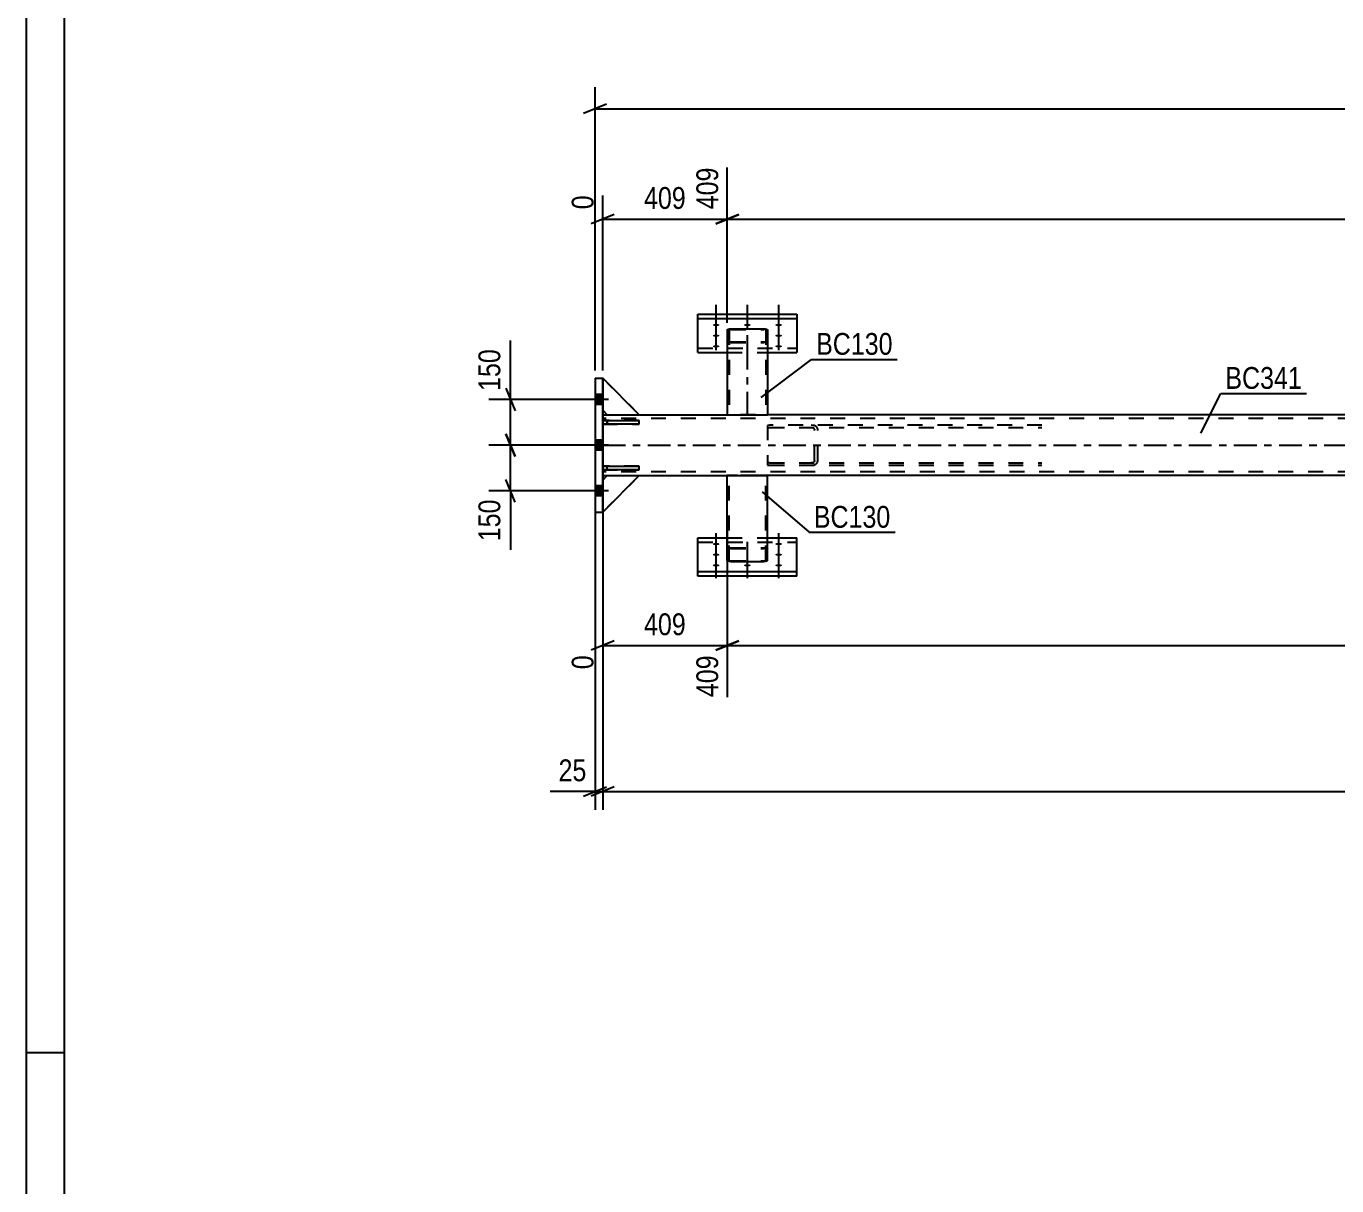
# Model space of a CAD drawing. Header units: millimetres. Extents: x 0 to 1189, y 0 to 841.
# Drawn here: x 0 to 172, y 280.5 to 432.7 of the extents above; entities that cross this region are included whole.
import ezdxf

# ---------------------------------------------------------------- set-up
doc = ezdxf.new("R2010")
doc.units = ezdxf.units.MM
doc.linetypes.add('DXK_LINE_DOT2', pattern=[3.9198, 1.9599, -1.9599])
doc.linetypes.add('DXK_LINE_DOT3', pattern=[5.9187, 2.979, -0.9799, 0.9799, -0.9799])
doc.styles.add('Arial Narrow', font='ARIALN.TTF', dxfattribs={"height": 0.2})

# ---------------------------------------------------------------- blocks, each defined once
blk = doc.blocks.new('Unknown-717048542-1133')
at = {"color": 5, "linetype": 'Continuous'}
for p, q in [((0, 841), (0, 0)), ((5, 836), (5, 5)), ((5, 298), (0, 298))]:
    blk.add_line(p, q, dxfattribs=at)
blk = doc.blocks.new('Part-717048542-5594 - 5580')
at = {"color": 2, "linetype": 'Continuous'}
for p, q in [((92.02, 392.86), (92.05, 392.92)), ((92.02, 392.86), (92.02, 381.75)), ((92.05, 392.92), (92.16, 392.98)), ((92.16, 392.98), (92.31, 393.01)), ((92.31, 393.01), (92.5, 393.02)), ((92.5, 393.02), (96.82, 393.02)), ((96.82, 393.02), (97, 393.01)), ((97, 393.01), (97.15, 392.98)), ((97.15, 392.98), (97.26, 392.92)), ((97.26, 392.92), (97.3, 392.86)), ((97.3, 392.86), (97.3, 381.75)), ((92.05, 381.75), (97.26, 381.75)), ((97.26, 381.75), (97.26, 381.75))]:
    blk.add_line(p, q, dxfattribs=at)
at = {"color": 7, "linetype": 'DXK_LINE_DOT2'}
for p, q in [((92.27, 392.89), (92.26, 392.86)), ((92.26, 392.86), (92.26, 381.75)), ((92.33, 392.92), (92.27, 392.89)), ((92.4, 392.93), (92.33, 392.92)), ((92.5, 392.94), (92.4, 392.93)), ((92.5, 392.94), (96.82, 392.94)), ((96.91, 392.93), (96.82, 392.94)), ((96.98, 392.92), (96.91, 392.93)), ((97.04, 392.89), (96.98, 392.92)), ((97.06, 392.86), (97.04, 392.89)), ((97.06, 392.86), (97.06, 381.75)), ((92.05, 391.32), (92.02, 391.38)), ((92.16, 391.27), (92.05, 391.32)), ((92.31, 391.23), (92.16, 391.27)), ((92.26, 391.38), (92.27, 391.35)), ((92.27, 391.35), (92.33, 391.32)), ((92.5, 391.22), (92.31, 391.23)), ((92.33, 391.32), (92.4, 391.31)), ((92.4, 391.31), (92.5, 391.3)), ((92.5, 391.3), (96.82, 391.3)), ((92.5, 391.22), (96.82, 391.22)), ((96.82, 391.3), (96.91, 391.31)), ((97, 391.23), (96.82, 391.22)), ((96.91, 391.31), (96.98, 391.32)), ((96.98, 391.32), (97, 391.33)), ((97, 391.33), (97.04, 391.35)), ((97.15, 391.27), (97, 391.23)), ((97.04, 391.35), (97.06, 391.38)), ((97.26, 391.32), (97.15, 391.27)), ((97.3, 391.38), (97.26, 391.32)), ((92.02, 381.75), (92.05, 381.75)), ((92.02, 381.75), (92.05, 381.75)), ((97.04, 381.75), (97.06, 381.75)), ((97.3, 381.75), (97.26, 381.75)), ((97.26, 381.75), (97.3, 381.75))]:
    blk.add_line(p, q, dxfattribs=at)
at = {"color": 7, "linetype": 'DXK_LINE_DOT3'}
blk.add_line((94.66, 381.75), (94.66, 392.12), dxfattribs=at)
blk = doc.blocks.new('Part-717048542-5699 - 5580')
at = {"color": 7, "linetype": 'DXK_LINE_DOT2'}
for p, q in [((75.66, 373.15), (76.26, 373.75)), ((80.46, 373.75), (75.66, 368.95)), ((76.26, 373.75), (80.46, 373.75)), ((75.66, 368.95), (75.66, 373.15))]:
    blk.add_line(p, q, dxfattribs=at)
blk = doc.blocks.new('Part-717048542-5723 - 5580')
at = {"color": 2, "linetype": 'Continuous'}
for p, q in [((74.66, 386.55), (75.66, 386.55)), ((74.66, 386.55), (74.66, 368.95)), ((75.66, 368.95), (75.66, 386.55)), ((74.66, 368.95), (75.66, 368.95))]:
    blk.add_line(p, q, dxfattribs=at)
blk = doc.blocks.new('Bolt-717048542-5659 - 5580')
at = {"linetype": 'Continuous'}
for points in [[(90.56, 364.63), (90.46, 364.63), (90.38, 364.64), (90.3, 364.65), (90.23, 364.67), (90.17, 364.7), (90.14, 364.73), (90.12, 364.76), (90.12, 364.79), (90.14, 364.82), (90.17, 364.85), (90.23, 364.88), (90.3, 364.9), (90.38, 364.91), (90.46, 364.92), (90.56, 364.93), (90.65, 364.92), (90.73, 364.91), (90.81, 364.9), (90.88, 364.88), (90.94, 364.85), (90.97, 364.82), (90.99, 364.79), (90.99, 364.76), (90.97, 364.73), (90.94, 364.7), (90.88, 364.67), (90.81, 364.65), (90.73, 364.64), (90.65, 364.63)], [(98.76, 364.63), (98.66, 364.63), (98.58, 364.64), (98.5, 364.65), (98.43, 364.67), (98.37, 364.7), (98.34, 364.73), (98.32, 364.76), (98.32, 364.79), (98.34, 364.82), (98.37, 364.85), (98.43, 364.88), (98.5, 364.9), (98.58, 364.91), (98.66, 364.92), (98.76, 364.93), (98.85, 364.92), (98.93, 364.91), (99.01, 364.9), (99.08, 364.88), (99.14, 364.85), (99.17, 364.82), (99.19, 364.79), (99.19, 364.76), (99.17, 364.73), (99.14, 364.7), (99.08, 364.67), (99.01, 364.65), (98.93, 364.64), (98.85, 364.63)], [(90.56, 363.22), (90.46, 363.23), (90.38, 363.24), (90.3, 363.25), (90.23, 363.27), (90.17, 363.3), (90.14, 363.33), (90.12, 363.36), (90.12, 363.39), (90.14, 363.42), (90.17, 363.45), (90.23, 363.47), (90.3, 363.5), (90.38, 363.51), (90.46, 363.52), (90.56, 363.52), (90.65, 363.52), (90.73, 363.51), (90.81, 363.5), (90.88, 363.47), (90.94, 363.45), (90.97, 363.42), (90.99, 363.39), (90.99, 363.36), (90.97, 363.33), (90.94, 363.3), (90.88, 363.27), (90.81, 363.25), (90.73, 363.24), (90.65, 363.23)], [(98.76, 363.22), (98.66, 363.23), (98.58, 363.24), (98.5, 363.25), (98.43, 363.27), (98.37, 363.3), (98.34, 363.33), (98.32, 363.36), (98.32, 363.39), (98.34, 363.42), (98.37, 363.45), (98.43, 363.47), (98.5, 363.5), (98.58, 363.51), (98.66, 363.52), (98.76, 363.52), (98.85, 363.52), (98.93, 363.51), (99.01, 363.5), (99.08, 363.47), (99.14, 363.45), (99.17, 363.42), (99.19, 363.39), (99.19, 363.36), (99.17, 363.33), (99.14, 363.3), (99.08, 363.27), (99.01, 363.25), (98.93, 363.24), (98.85, 363.23)], [(90.56, 361.82), (90.46, 361.82), (90.38, 361.83), (90.3, 361.85), (90.23, 361.87), (90.17, 361.9), (90.14, 361.92), (90.12, 361.96), (90.12, 361.99), (90.14, 362.02), (90.17, 362.05), (90.23, 362.07), (90.3, 362.09), (90.38, 362.11), (90.46, 362.12), (90.56, 362.12), (90.65, 362.12), (90.73, 362.11), (90.81, 362.09), (90.88, 362.07), (90.94, 362.05), (90.97, 362.02), (90.99, 361.99), (90.99, 361.96), (90.97, 361.92), (90.94, 361.9), (90.88, 361.87), (90.81, 361.85), (90.73, 361.83), (90.65, 361.82)], [(94.66, 361.82), (94.56, 361.82), (94.48, 361.83), (94.4, 361.85), (94.33, 361.87), (94.27, 361.9), (94.24, 361.92), (94.22, 361.96), (94.22, 361.99), (94.24, 362.02), (94.27, 362.05), (94.33, 362.07), (94.4, 362.09), (94.48, 362.11), (94.56, 362.12), (94.66, 362.12), (94.75, 362.12), (94.83, 362.11), (94.91, 362.09), (94.98, 362.07), (95.04, 362.05), (95.07, 362.02), (95.09, 361.99), (95.09, 361.96), (95.07, 361.92), (95.04, 361.9), (94.98, 361.87), (94.91, 361.85), (94.83, 361.83), (94.75, 361.82)], [(98.76, 361.82), (98.66, 361.82), (98.58, 361.83), (98.5, 361.85), (98.43, 361.87), (98.37, 361.9), (98.34, 361.92), (98.32, 361.96), (98.32, 361.99), (98.34, 362.02), (98.37, 362.05), (98.43, 362.07), (98.5, 362.09), (98.58, 362.11), (98.66, 362.12), (98.76, 362.12), (98.85, 362.12), (98.93, 362.11), (99.01, 362.09), (99.08, 362.07), (99.14, 362.05), (99.17, 362.02), (99.19, 361.99), (99.19, 361.96), (99.17, 361.92), (99.14, 361.9), (99.08, 361.87), (99.01, 361.85), (98.93, 361.83), (98.85, 361.82)]]:
    blk.add_hatch(color=1, dxfattribs=at).paths.add_polyline_path(points)
at = {"color": 1, "linetype": 'Continuous'}
for p, q in [((90.56, 363.08), (90.56, 366.2)), ((90.56, 361.68), (90.56, 364.8)), ((98.76, 363.08), (98.76, 366.2)), ((98.76, 361.68), (98.76, 364.8)), ((90.56, 360.28), (90.56, 363.4)), ((94.66, 360.28), (94.66, 363.4)), ((98.76, 360.28), (98.76, 363.4))]:
    blk.add_line(p, q, dxfattribs=at)
at = {"color": 1, "linetype": 'DXK_LINE_DOT2'}
blk.add_line((94.66, 363.08), (94.66, 366.2), dxfattribs=at)
blk = doc.blocks.new('Part-717048542-5607 - 5580')
at = {"color": 7, "linetype": 'DXK_LINE_DOT2'}
for p, q in [((97.55, 380.39), (97.3, 380.35)), ((97.3, 380.35), (97.3, 375.14)), ((133.32, 380.39), (97.55, 380.39)), ((103.38, 380.34), (103.04, 380.39)), ((97.3, 380), (97.38, 380.04)), ((97.38, 380.04), (97.55, 380.07)), ((97.55, 380.07), (133.32, 380.07)), ((103.04, 380.07), (103.21, 380.04)), ((103.45, 379.87), (103.48, 379.75)), ((103.48, 375.75), (103.48, 379.75)), ((103.92, 379.75), (103.86, 379.99)), ((103.92, 375.75), (103.92, 379.75)), ((97.38, 375.45), (97.3, 375.49)), ((97.3, 375.14), (97.55, 375.11)), ((97.55, 375.43), (97.38, 375.45)), ((97.55, 375.43), (133.32, 375.43)), ((97.55, 375.11), (133.32, 375.11)), ((103.21, 375.45), (103.04, 375.43)), ((103.04, 375.11), (103.38, 375.16)), ((103.48, 375.75), (103.45, 375.62)), ((103.86, 375.5), (103.92, 375.75))]:
    blk.add_line(p, q, dxfattribs=at)
for centre, radius, start, end in [((103.18, 379.56), 0.802, 32.4106, 75.4454), ((103.11, 379.65), 0.401, 32.4106, 75.4454), ((103.11, 375.84), 0.401, 284.5546, 327.5894), ((103.18, 375.93), 0.802, 284.5546, 327.5894)]:
    blk.add_arc(centre, radius, start, end, dxfattribs=at)
blk = doc.blocks.new('Part-717048542-5694 - 5580')
at = {"color": 7, "linetype": 'DXK_LINE_DOT2'}
for p, q in [((80.46, 381.75), (75.66, 386.55)), ((75.66, 386.55), (75.66, 382.35)), ((75.66, 382.35), (76.26, 381.75)), ((76.26, 381.75), (80.46, 381.75))]:
    blk.add_line(p, q, dxfattribs=at)
blk = doc.blocks.new('Part-717048542-5630 - 5580')
at = {"color": 2, "linetype": 'Continuous'}
for p, q in [((88.16, 389.9), (88.16, 394.94)), ((88.16, 394.94), (101.16, 394.94)), ((101.16, 394.34), (88.16, 394.34)), ((101.16, 394.94), (101.16, 389.9)), ((88.16, 389.9), (92.02, 389.9)), ((97.3, 389.9), (101.16, 389.9))]:
    blk.add_line(p, q, dxfattribs=at)
at = {"color": 7, "linetype": 'DXK_LINE_DOT2'}
for p, q in [((88.16, 390.5), (101.16, 390.5)), ((92.02, 389.9), (97.3, 389.9))]:
    blk.add_line(p, q, dxfattribs=at)
blk = doc.blocks.new('Part-717048542-5652 - 5580')
at = {"color": 2, "linetype": 'Continuous'}
for p, q in [((92.02, 362.63), (92.02, 373.75)), ((92.05, 373.75), (97.26, 373.75)), ((97.3, 362.63), (97.3, 373.75)), ((92.05, 362.57), (92.02, 362.63)), ((92.16, 362.52), (92.05, 362.57)), ((92.31, 362.48), (92.16, 362.52)), ((92.5, 362.47), (92.31, 362.48)), ((92.5, 362.47), (96.82, 362.47)), ((97, 362.48), (96.82, 362.47)), ((97.15, 362.52), (97, 362.48)), ((97.26, 362.57), (97.15, 362.52)), ((97.3, 362.63), (97.26, 362.57))]:
    blk.add_line(p, q, dxfattribs=at)
at = {"color": 7, "linetype": 'DXK_LINE_DOT2'}
for p, q in [((92.05, 373.75), (92.02, 373.75)), ((92.02, 373.75), (92.05, 373.75)), ((92.26, 362.63), (92.26, 373.75)), ((92.27, 373.75), (92.26, 373.75)), ((92.26, 373.75), (92.27, 373.75)), ((92.27, 373.75), (92.31, 373.75)), ((92.31, 373.75), (92.27, 373.75)), ((97.06, 362.63), (97.06, 373.75)), ((97.26, 373.75), (97.3, 373.75)), ((97.3, 373.75), (97.26, 373.75)), ((92.02, 364.11), (92.05, 364.17)), ((92.05, 364.17), (92.16, 364.23)), ((92.16, 364.23), (92.31, 364.26)), ((92.27, 364.14), (92.26, 364.11)), ((92.33, 364.17), (92.27, 364.14)), ((92.31, 364.26), (92.5, 364.28)), ((92.4, 364.19), (92.33, 364.17)), ((92.5, 364.19), (92.4, 364.19)), ((92.5, 364.28), (96.82, 364.28)), ((92.5, 364.19), (96.82, 364.19)), ((96.82, 364.28), (97, 364.26)), ((96.91, 364.19), (96.82, 364.19)), ((96.98, 364.17), (96.91, 364.19)), ((96.98, 364.17), (97, 364.16)), ((97, 364.26), (97.15, 364.23)), ((97, 364.16), (97.04, 364.14)), ((97.06, 364.11), (97.04, 364.14)), ((97.15, 364.23), (97.26, 364.17)), ((97.26, 364.17), (97.3, 364.11)), ((92.26, 362.63), (92.27, 362.6)), ((92.27, 362.6), (92.33, 362.58)), ((92.33, 362.58), (92.4, 362.56)), ((92.4, 362.56), (92.5, 362.55)), ((92.5, 362.55), (96.82, 362.55)), ((96.82, 362.55), (96.91, 362.56)), ((96.91, 362.56), (96.98, 362.58)), ((96.98, 362.58), (97.04, 362.6)), ((97.04, 362.6), (97.06, 362.63))]:
    blk.add_line(p, q, dxfattribs=at)
blk = doc.blocks.new('Bolt-717048542-5721 - 5580')
at = {"linetype": 'Continuous'}
for points in [[(75.66, 383.09), (75.66, 384.41), (74.66, 384.41), (74.66, 383.09)], [(75.66, 383.09), (75.66, 384.41), (74.66, 384.41), (74.66, 383.09)], [(75.66, 383.09), (75.66, 384.41), (74.66, 384.41), (74.66, 383.09)], [(75.66, 383.09), (75.66, 384.41), (74.66, 384.41), (74.66, 383.09)], [(75.66, 377.09), (75.66, 378.41), (74.66, 378.41), (74.66, 377.09)], [(75.66, 377.09), (75.66, 378.41), (74.66, 378.41), (74.66, 377.09)], [(75.66, 371.09), (75.66, 372.41), (74.66, 372.41), (74.66, 371.09)], [(75.66, 371.09), (75.66, 372.41), (74.66, 372.41), (74.66, 371.09)], [(75.66, 371.09), (75.66, 372.41), (74.66, 372.41), (74.66, 371.09)], [(75.66, 371.09), (75.66, 372.41), (74.66, 372.41), (74.66, 371.09)]]:
    blk.add_hatch(color=1, dxfattribs=at).paths.add_polyline_path(points)
at = {"color": 1, "linetype": 'Continuous'}
for p, q in [((76.42, 383.75), (71.66, 383.75)), ((76.42, 383.75), (71.66, 383.75)), ((76.42, 383.75), (71.66, 383.75)), ((76.42, 383.75), (71.66, 383.75)), ((75.66, 384.41), (74.66, 384.41)), ((75.66, 384.41), (74.66, 384.41)), ((75.66, 384.41), (74.66, 384.41)), ((75.66, 384.41), (74.66, 384.41)), ((75.66, 383.09), (74.66, 383.09)), ((75.66, 383.09), (74.66, 383.09)), ((75.66, 383.09), (74.66, 383.09)), ((75.66, 383.09), (74.66, 383.09)), ((76.42, 377.75), (71.66, 377.75)), ((76.42, 377.75), (71.66, 377.75)), ((75.66, 378.41), (74.66, 378.41)), ((75.66, 378.41), (74.66, 378.41)), ((75.66, 377.09), (74.66, 377.09)), ((75.66, 377.09), (74.66, 377.09)), ((76.42, 371.75), (71.66, 371.75)), ((76.42, 371.75), (71.66, 371.75)), ((76.42, 371.75), (71.66, 371.75)), ((76.42, 371.75), (71.66, 371.75)), ((75.66, 372.41), (74.66, 372.41)), ((75.66, 372.41), (74.66, 372.41)), ((75.66, 372.41), (74.66, 372.41)), ((75.66, 372.41), (74.66, 372.41)), ((75.66, 371.09), (74.66, 371.09)), ((75.66, 371.09), (74.66, 371.09)), ((75.66, 371.09), (74.66, 371.09)), ((75.66, 371.09), (74.66, 371.09))]:
    blk.add_line(p, q, dxfattribs=at)
blk = doc.blocks.new('Part-717048542-5689 - 5580')
at = {"color": 2, "linetype": 'Continuous'}
for p, q in [((88.16, 365.6), (92.02, 365.6)), ((88.16, 360.55), (88.16, 365.6)), ((97.3, 365.6), (101.16, 365.6)), ((101.16, 360.55), (101.16, 365.6)), ((88.16, 361.15), (101.16, 361.15)), ((101.16, 360.55), (88.16, 360.55))]:
    blk.add_line(p, q, dxfattribs=at)
at = {"color": 7, "linetype": 'DXK_LINE_DOT2'}
for p, q in [((88.16, 365), (101.16, 365)), ((92.02, 365.6), (97.3, 365.6))]:
    blk.add_line(p, q, dxfattribs=at)
blk = doc.blocks.new('Part-717048542-5704 - 5580')
at = {"color": 2, "linetype": 'Continuous'}
for p, q in [((75.66, 373.15), (76.26, 373.75)), ((80.46, 373.75), (75.66, 368.95)), ((76.26, 373.75), (80.46, 373.75))]:
    blk.add_line(p, q, dxfattribs=at)
at = {"color": 7, "linetype": 'DXK_LINE_DOT2'}
blk.add_line((75.66, 373.15), (75.66, 368.95), dxfattribs=at)
blk = doc.blocks.new('Part-717048542-5705 - 5580')
at = {"color": 7, "linetype": 'DXK_LINE_DOT2'}
for p, q in [((75.66, 373.15), (76.26, 373.75)), ((80.46, 373.75), (75.66, 368.95)), ((76.26, 373.75), (80.46, 373.75)), ((75.66, 368.95), (75.66, 373.15))]:
    blk.add_line(p, q, dxfattribs=at)
blk = doc.blocks.new('Part-717048542-5710 - 5580')
at = {"color": 2, "linetype": 'Continuous'}
for p, q in [((75.66, 381.75), (76.26, 381.75)), ((80.46, 381.75), (92.05, 381.75)), ((332.06, 381.75), (97.26, 381.75)), ((75.66, 373.75), (76.26, 373.75)), ((80.46, 373.75), (92.05, 373.75)), ((332.06, 373.75), (97.26, 373.75))]:
    blk.add_line(p, q, dxfattribs=at)
at = {"color": 7, "linetype": 'DXK_LINE_DOT2'}
for p, q in [((75.66, 381.75), (75.66, 373.75)), ((703.3, 381.27), (75.66, 381.27)), ((76.26, 381.75), (80.46, 381.75)), ((703.3, 381.75), (92.05, 381.75)), ((92.05, 381.75), (97.26, 381.75)), ((703.3, 374.23), (75.66, 374.23)), ((76.26, 373.75), (80.46, 373.75)), ((703.3, 373.75), (92.05, 373.75)), ((97.26, 373.75), (92.05, 373.75))]:
    blk.add_line(p, q, dxfattribs=at)
at = {"color": 7, "linetype": 'DXK_LINE_DOT3'}
blk.add_line((75.66, 377.75), (703.3, 377.75), dxfattribs=at)
blk = doc.blocks.new('Bolt-717048542-5725 - 5580')
at = {"linetype": 'Continuous'}
for points in [[(90.56, 393.67), (90.65, 393.67), (90.73, 393.66), (90.81, 393.64), (90.88, 393.62), (90.94, 393.6), (90.97, 393.57), (90.99, 393.54), (90.99, 393.51), (90.97, 393.48), (90.94, 393.45), (90.88, 393.42), (90.81, 393.4), (90.73, 393.39), (90.65, 393.38), (90.56, 393.37), (90.46, 393.38), (90.38, 393.39), (90.3, 393.4), (90.23, 393.42), (90.17, 393.45), (90.14, 393.48), (90.12, 393.51), (90.12, 393.54), (90.14, 393.57), (90.17, 393.6), (90.23, 393.62), (90.3, 393.64), (90.38, 393.66), (90.46, 393.67)], [(90.56, 392.27), (90.65, 392.27), (90.73, 392.26), (90.81, 392.24), (90.88, 392.22), (90.94, 392.2), (90.97, 392.17), (90.99, 392.14), (90.99, 392.1), (90.97, 392.07), (90.94, 392.05), (90.88, 392.02), (90.81, 392), (90.73, 391.98), (90.65, 391.97), (90.56, 391.97), (90.46, 391.97), (90.38, 391.98), (90.3, 392), (90.23, 392.02), (90.17, 392.05), (90.14, 392.07), (90.12, 392.1), (90.12, 392.14), (90.14, 392.17), (90.17, 392.2), (90.23, 392.22), (90.3, 392.24), (90.38, 392.26), (90.46, 392.27)], [(94.66, 393.67), (94.75, 393.67), (94.83, 393.66), (94.91, 393.64), (94.98, 393.62), (95.04, 393.6), (95.07, 393.57), (95.09, 393.54), (95.09, 393.51), (95.07, 393.48), (95.04, 393.45), (94.98, 393.42), (94.91, 393.4), (94.83, 393.39), (94.75, 393.38), (94.66, 393.37), (94.56, 393.38), (94.48, 393.39), (94.4, 393.4), (94.33, 393.42), (94.27, 393.45), (94.24, 393.48), (94.22, 393.51), (94.22, 393.54), (94.24, 393.57), (94.27, 393.6), (94.33, 393.62), (94.4, 393.64), (94.48, 393.66), (94.56, 393.67)], [(98.76, 393.67), (98.85, 393.67), (98.93, 393.66), (99.01, 393.64), (99.08, 393.62), (99.14, 393.6), (99.17, 393.57), (99.19, 393.54), (99.19, 393.51), (99.17, 393.48), (99.14, 393.45), (99.08, 393.42), (99.01, 393.4), (98.93, 393.39), (98.85, 393.38), (98.76, 393.37), (98.66, 393.38), (98.58, 393.39), (98.5, 393.4), (98.43, 393.42), (98.37, 393.45), (98.34, 393.48), (98.32, 393.51), (98.32, 393.54), (98.34, 393.57), (98.37, 393.6), (98.43, 393.62), (98.5, 393.64), (98.58, 393.66), (98.66, 393.67)], [(98.76, 392.27), (98.85, 392.27), (98.93, 392.26), (99.01, 392.24), (99.08, 392.22), (99.14, 392.2), (99.17, 392.17), (99.19, 392.14), (99.19, 392.1), (99.17, 392.07), (99.14, 392.05), (99.08, 392.02), (99.01, 392), (98.93, 391.98), (98.85, 391.97), (98.76, 391.97), (98.66, 391.97), (98.58, 391.98), (98.5, 392), (98.43, 392.02), (98.37, 392.05), (98.34, 392.07), (98.32, 392.1), (98.32, 392.14), (98.34, 392.17), (98.37, 392.2), (98.43, 392.22), (98.5, 392.24), (98.58, 392.26), (98.66, 392.27)], [(90.56, 390.87), (90.65, 390.87), (90.73, 390.86), (90.81, 390.84), (90.88, 390.82), (90.94, 390.79), (90.97, 390.76), (90.99, 390.73), (90.99, 390.7), (90.97, 390.67), (90.94, 390.64), (90.88, 390.62), (90.81, 390.6), (90.73, 390.58), (90.65, 390.57), (90.56, 390.57), (90.46, 390.57), (90.38, 390.58), (90.3, 390.6), (90.23, 390.62), (90.17, 390.64), (90.14, 390.67), (90.12, 390.7), (90.12, 390.73), (90.14, 390.76), (90.17, 390.79), (90.23, 390.82), (90.3, 390.84), (90.38, 390.86), (90.46, 390.87)], [(98.76, 390.87), (98.85, 390.87), (98.93, 390.86), (99.01, 390.84), (99.08, 390.82), (99.14, 390.79), (99.17, 390.76), (99.19, 390.73), (99.19, 390.7), (99.17, 390.67), (99.14, 390.64), (99.08, 390.62), (99.01, 390.6), (98.93, 390.58), (98.85, 390.57), (98.76, 390.57), (98.66, 390.57), (98.58, 390.58), (98.5, 390.6), (98.43, 390.62), (98.37, 390.64), (98.34, 390.67), (98.32, 390.7), (98.32, 390.73), (98.34, 390.76), (98.37, 390.79), (98.43, 390.82), (98.5, 390.84), (98.58, 390.86), (98.66, 390.87)]]:
    blk.add_hatch(color=1, dxfattribs=at).paths.add_polyline_path(points)
at = {"color": 1, "linetype": 'Continuous'}
for p, q in [((90.56, 393.03), (90.56, 396.15)), ((94.66, 393.03), (94.66, 396.15)), ((98.76, 393.03), (98.76, 396.15)), ((90.56, 391.63), (90.56, 394.75)), ((98.76, 391.63), (98.76, 394.75)), ((90.56, 390.23), (90.56, 393.35)), ((98.76, 390.23), (98.76, 393.35))]:
    blk.add_line(p, q, dxfattribs=at)
at = {"color": 1, "linetype": 'DXK_LINE_DOT2'}
blk.add_line((94.66, 390.23), (94.66, 393.35), dxfattribs=at)
blk = doc.blocks.new('Part-717048542-5764 - 5580')
at = {"color": 7, "linetype": 'DXK_LINE_DOT2'}
for p, q in [((80.46, 374.99), (75.66, 374.99)), ((75.66, 374.99), (75.66, 374.51)), ((75.66, 374.51), (80.46, 374.51)), ((76.26, 374.51), (76.26, 374.99)), ((80.46, 374.51), (80.46, 374.99))]:
    blk.add_line(p, q, dxfattribs=at)
blk = doc.blocks.new('Part-717048542-5769 - 5580')
at = {"color": 7, "linetype": 'DXK_LINE_DOT2'}
for p, q in [((80.46, 380.99), (75.66, 380.99)), ((75.66, 380.99), (75.66, 380.51)), ((75.66, 380.51), (80.46, 380.51)), ((76.26, 380.99), (76.26, 380.51)), ((80.46, 380.51), (80.46, 380.99))]:
    blk.add_line(p, q, dxfattribs=at)
blk = doc.blocks.new('Part-717048542-5774 - 5580')
at = {"color": 2, "linetype": 'Continuous'}
for p, q in [((75.66, 374.99), (80.46, 374.99)), ((75.66, 374.51), (75.66, 374.99)), ((80.46, 374.51), (75.66, 374.51)), ((80.46, 374.51), (80.46, 374.99))]:
    blk.add_line(p, q, dxfattribs=at)
at = {"color": 7, "linetype": 'DXK_LINE_DOT2'}
blk.add_line((76.26, 374.51), (76.26, 374.99), dxfattribs=at)
blk = doc.blocks.new('Part-717048542-5779 - 5580')
at = {"color": 2, "linetype": 'Continuous'}
for p, q in [((75.66, 380.99), (80.46, 380.99)), ((75.66, 380.51), (75.66, 380.99)), ((80.46, 380.51), (75.66, 380.51)), ((80.46, 380.51), (80.46, 380.99))]:
    blk.add_line(p, q, dxfattribs=at)
at = {"color": 7, "linetype": 'DXK_LINE_DOT2'}
blk.add_line((76.26, 380.51), (76.26, 380.99), dxfattribs=at)
blk = doc.blocks.new('Part-717048542-5784 - 5580')
at = {"color": 7, "linetype": 'DXK_LINE_DOT2'}
for p, q in [((80.46, 381.75), (75.66, 386.55)), ((75.66, 386.55), (75.66, 382.35)), ((75.66, 382.35), (76.26, 381.75)), ((76.26, 381.75), (80.46, 381.75))]:
    blk.add_line(p, q, dxfattribs=at)
blk = doc.blocks.new('Part-717048542-5789 - 5580')
at = {"color": 2, "linetype": 'Continuous'}
for p, q in [((80.46, 381.75), (75.66, 386.55)), ((75.66, 382.35), (76.26, 381.75)), ((76.26, 381.75), (80.46, 381.75))]:
    blk.add_line(p, q, dxfattribs=at)
at = {"color": 7, "linetype": 'DXK_LINE_DOT2'}
blk.add_line((75.66, 382.35), (75.66, 386.55), dxfattribs=at)
blk = doc.blocks.new('StraightDimension-717048542-5921 - 5580')
at = {"color": 7, "linetype": 'Continuous'}
for p, q in [((332.03, 393.81), (332.03, 416.03)), ((92.02, 393.81), (92.02, 414.2)), ((93.52, 408.01), (90.52, 406.81)), ((330.53, 406.81), (333.53, 408.01)), ((92.02, 407.41), (332.03, 407.41))]:
    blk.add_line(p, q, dxfattribs=at)
at = {"color": 0, "linetype": 'Continuous'}
blk.add_wipeout([(331.43, 416.63), (327.23, 416.63), (327.23, 408.11), (331.43, 408.11)], dxfattribs=at)
at = {"color": 0}
blk.add_wipeout([(216.28, 408.16), (216.28, 412.36), (207.76, 412.36), (207.76, 408.16)], dxfattribs=at)
at = {"color": 3, "linetype": 'Continuous', "style": 'Arial Narrow'}
blk.add_text('6409', height=2.863, rotation=90.0002, dxfattribs=at).set_placement((330.83, 408.71))
at = {"color": 3, "style": 'Arial Narrow'}
blk.add_text('6000', height=2.863, dxfattribs=at).set_placement((208.36, 408.76))
blk = doc.blocks.new('StraightDimension-717048542-7743 - 5580')
at = {"color": 7, "linetype": 'Continuous'}
for p, q in [((75.66, 385.55), (75.66, 329.89)), ((77.16, 332.89), (74.16, 331.69)), ((75.66, 332.29), (714.2, 332.29))]:
    blk.add_line(p, q, dxfattribs=at)
blk = doc.blocks.new('StraightDimension-717048542-8899 - 5580')
at = {"color": 7, "linetype": 'Continuous'}
for p, q in [((75.66, 372.75), (75.66, 348.34)), ((92.02, 367.19), (92.02, 344.68)), ((77.16, 352.06), (74.16, 350.86)), ((75.66, 351.46), (92.02, 351.46)), ((90.52, 350.86), (93.52, 352.06))]:
    blk.add_line(p, q, dxfattribs=at)
at = {"color": 0}
blk.add_wipeout([(87.18, 352.21), (87.18, 356.41), (80.49, 356.41), (80.49, 352.21)], dxfattribs=at)
at = {"color": 0, "linetype": 'Continuous'}
for points in [[(75.06, 350.76), (70.86, 350.76), (70.86, 347.74), (75.06, 347.74)], [(91.42, 350.76), (87.22, 350.76), (87.22, 344.08), (91.42, 344.08)]]:
    blk.add_wipeout(points, dxfattribs=at)
at = {"color": 3, "style": 'Arial Narrow'}
blk.add_text('409', height=2.863, dxfattribs=at).set_placement((81.09, 352.81))
at = {"color": 3, "linetype": 'Continuous', "style": 'Arial Narrow'}
for s, height, p in [('0', 2.86, (74.46, 348.34)), ('409', 2.863, (90.82, 344.68))]:
    blk.add_text(s, height=height, rotation=90.0002, dxfattribs=at).set_placement(p)
blk = doc.blocks.new('StraightDimension-717048542-5899 - 5580')
at = {"color": 7, "linetype": 'Continuous'}
for p, q in [((92.02, 393.81), (92.02, 414.2)), ((75.66, 387.55), (75.66, 410.54)), ((77.16, 408.01), (74.16, 406.81)), ((90.52, 406.81), (93.52, 408.01)), ((75.66, 407.41), (92.02, 407.41))]:
    blk.add_line(p, q, dxfattribs=at)
at = {"color": 0, "linetype": 'Continuous'}
blk.add_wipeout([(75.06, 411.14), (70.86, 411.14), (70.86, 408.11), (75.06, 408.11)], dxfattribs=at)
at = {"color": 0}
blk.add_wipeout([(87.18, 408.16), (87.18, 412.36), (80.49, 412.36), (80.49, 408.16)], dxfattribs=at)
at = {"color": 3, "linetype": 'Continuous', "style": 'Arial Narrow'}
blk.add_text('0', height=2.86, rotation=90.0002, dxfattribs=at).set_placement((74.46, 408.71))
at = {"color": 0, "linetype": 'Continuous'}
blk.add_wipeout([(91.42, 414.8), (87.22, 414.8), (87.22, 408.11), (91.42, 408.11)], dxfattribs=at)
at = {"color": 3, "linetype": 'Continuous', "style": 'Arial Narrow'}
blk.add_text('409', height=2.863, rotation=90.0002, dxfattribs=at).set_placement((90.82, 408.71))
at = {"color": 3, "style": 'Arial Narrow'}
blk.add_text('409', height=2.863, dxfattribs=at).set_placement((81.09, 408.76))
blk = doc.blocks.new('StraightDimension-717048542-7744 - 5580')
at = {"color": 7, "linetype": 'Continuous'}
for p, q in [((74.66, 385.55), (74.66, 329.89)), ((75.66, 385.55), (75.66, 329.89)), ((73.16, 331.69), (76.16, 332.89)), ((77.16, 332.89), (74.16, 331.69)), ((74.66, 332.29), (75.66, 332.29))]:
    blk.add_line(p, q, dxfattribs=at)
at = {"color": 0}
blk.add_wipeout([(74.13, 333.04), (74.13, 337.24), (69.27, 337.24), (69.27, 333.04)], dxfattribs=at)
at = {"color": 7, "linetype": 'Continuous'}
blk.add_line((74.66, 332.29), (68.75, 332.29), dxfattribs=at)
blk.add_line((74.66, 332.29), (68.75, 332.29), dxfattribs=at)
at = {"color": 3, "style": 'Arial Narrow'}
blk.add_text('25', height=2.863, dxfattribs=at).set_placement((69.87, 333.64))
blk = doc.blocks.new('StraightDimension-717048542-8898 - 5580')
at = {"color": 7, "linetype": 'Continuous'}
for p, q in [((332.03, 368.94), (332.03, 342.85)), ((92.02, 367.19), (92.02, 344.68)), ((93.52, 352.06), (90.52, 350.86)), ((92.02, 351.46), (332.03, 351.46)), ((330.53, 350.86), (333.53, 352.06))]:
    blk.add_line(p, q, dxfattribs=at)
at = {"color": 0}
blk.add_wipeout([(216.28, 352.21), (216.28, 356.41), (207.76, 356.41), (207.76, 352.21)], dxfattribs=at)
at = {"color": 0, "linetype": 'Continuous'}
blk.add_wipeout([(331.43, 350.76), (327.23, 350.76), (327.23, 342.25), (331.43, 342.25)], dxfattribs=at)
at = {"color": 3, "style": 'Arial Narrow'}
blk.add_text('6000', height=2.863, dxfattribs=at).set_placement((208.36, 352.81))
at = {"color": 3, "linetype": 'Continuous', "style": 'Arial Narrow'}
blk.add_text('6409', height=2.863, rotation=90.0002, dxfattribs=at).set_placement((330.83, 342.85))
blk = doc.blocks.new('StraightDimension-717048542-9059 - 5580')
at = {"color": 7, "linetype": 'Continuous'}
for p, q in [((74.66, 387.55), (74.66, 424.75)), ((76.16, 422.5), (73.16, 421.3)), ((74.66, 421.9), (715.2, 421.9))]:
    blk.add_line(p, q, dxfattribs=at)
blk = doc.blocks.new('StraightDimension-717048542-9131 - 5580')
at = {"color": 7, "linetype": 'Continuous'}
for p, q in [((72.27, 383.75), (60.72, 383.75)), ((62.97, 385.25), (64.17, 382.25)), ((63.57, 377.75), (63.57, 383.75)), ((64.17, 376.25), (62.97, 379.25)), ((72.27, 377.75), (60.72, 377.75))]:
    blk.add_line(p, q, dxfattribs=at)
at = {"color": 0}
blk.add_wipeout([(62.82, 390.96), (58.62, 390.96), (58.62, 384.27), (62.82, 384.27)], dxfattribs=at)
at = {"color": 7, "linetype": 'Continuous'}
blk.add_line((63.57, 383.75), (63.57, 391.48), dxfattribs=at)
blk.add_line((63.57, 383.75), (63.57, 391.48), dxfattribs=at)
at = {"color": 3, "style": 'Arial Narrow'}
blk.add_text('150', height=2.863, rotation=90.0002, dxfattribs=at).set_placement((62.22, 384.87))
blk = doc.blocks.new('StraightDimension-717048542-9132 - 5580')
at = {"color": 7, "linetype": 'Continuous'}
for p, q in [((62.97, 379.25), (64.17, 376.25)), ((72.27, 377.75), (60.72, 377.75)), ((63.57, 371.75), (63.57, 377.75)), ((72.27, 371.75), (60.72, 371.75)), ((64.17, 370.25), (62.97, 373.25))]:
    blk.add_line(p, q, dxfattribs=at)
at = {"color": 0}
blk.add_wipeout([(62.82, 371.22), (58.62, 371.22), (58.62, 364.54), (62.82, 364.54)], dxfattribs=at)
at = {"color": 7, "linetype": 'Continuous'}
blk.add_line((63.57, 371.75), (63.57, 364.01), dxfattribs=at)
blk.add_line((63.57, 371.75), (63.57, 364.01), dxfattribs=at)
at = {"color": 3, "style": 'Arial Narrow'}
blk.add_text('150', height=2.863, rotation=90.0002, dxfattribs=at).set_placement((62.22, 365.14))
blk = doc.blocks.new('Mark-717048542-5590 - 5580')
at = {"color": 0}
blk.add_wipeout([(113.73, 389.61), (113.73, 392.61), (103.68, 392.61), (103.68, 389.61)], dxfattribs=at)
blk.add_wipeout([(113.73, 389.61), (113.73, 392.61), (103.68, 392.61), (103.68, 389.61)], dxfattribs=at)
at = {"color": 30, "linetype": 'Continuous'}
for p, q in [((96.48, 384), (103.08, 389.01)), ((103.08, 389.01), (114.33, 389.01))]:
    blk.add_line(p, q, dxfattribs=at)
at = {"color": 3, "style": 'Arial Narrow'}
blk.add_text('BC130', height=2.863, dxfattribs=at).set_placement((103.68, 389.61))
blk = doc.blocks.new('Mark-717048542-5706 - 5580')
at = {"color": 0}
blk.add_wipeout([(167.44, 385.14), (167.44, 388.14), (157.39, 388.14), (157.39, 385.14)], dxfattribs=at)
blk.add_wipeout([(167.44, 385.14), (167.44, 388.14), (157.39, 388.14), (157.39, 385.14)], dxfattribs=at)
at = {"color": 30, "linetype": 'Continuous'}
for p, q in [((154.15, 379.32), (156.79, 384.54)), ((156.79, 384.54), (168.04, 384.54))]:
    blk.add_line(p, q, dxfattribs=at)
at = {"color": 3, "style": 'Arial Narrow'}
blk.add_text('BC341', height=2.863, dxfattribs=at).set_placement((157.39, 385.14))
blk = doc.blocks.new('Mark-717048542-9088 - 5580')
at = {"color": 0}
blk.add_wipeout([(113.43, 366.91), (113.43, 369.91), (103.38, 369.91), (103.38, 366.91)], dxfattribs=at)
blk.add_wipeout([(113.43, 366.91), (113.43, 369.91), (103.38, 369.91), (103.38, 366.91)], dxfattribs=at)
at = {"color": 30, "linetype": 'Continuous'}
for p, q in [((96.58, 371.64), (102.78, 366.31)), ((102.78, 366.31), (114.03, 366.31))]:
    blk.add_line(p, q, dxfattribs=at)
at = {"color": 3, "style": 'Arial Narrow'}
blk.add_text('BC130', height=2.863, dxfattribs=at).set_placement((103.38, 366.91))

msp = doc.modelspace()

# ---------------------------------------------------------------- block references
for name in ['Unknown-717048542-1133', 'Bolt-717048542-5725 - 5580', 'Part-717048542-5630 - 5580', 'Part-717048542-5594 - 5580', 'Part-717048542-5723 - 5580', 'Part-717048542-5694 - 5580', 'Part-717048542-5784 - 5580', 'Part-717048542-5789 - 5580', 'Bolt-717048542-5721 - 5580', 'Part-717048542-5710 - 5580', 'Part-717048542-5769 - 5580', 'Part-717048542-5779 - 5580', 'Part-717048542-5607 - 5580', 'Part-717048542-5764 - 5580', 'Part-717048542-5774 - 5580', 'Part-717048542-5699 - 5580', 'Part-717048542-5704 - 5580', 'Part-717048542-5705 - 5580', 'Part-717048542-5652 - 5580', 'Part-717048542-5689 - 5580', 'Bolt-717048542-5659 - 5580']:
    msp.add_blockref(name, (0, 0))

# ---------------------------------------------------------------- next in the draw order: block references
for name in ['StraightDimension-717048542-5921 - 5580', 'StraightDimension-717048542-7743 - 5580']:
    msp.add_blockref(name, (0, 0))

# ---------------------------------------------------------------- next in the draw order: block references
for name in ['StraightDimension-717048542-5899 - 5580', 'StraightDimension-717048542-8899 - 5580']:
    msp.add_blockref(name, (0, 0))

# ---------------------------------------------------------------- next in the draw order: block references
for name in ['StraightDimension-717048542-9059 - 5580', 'StraightDimension-717048542-7744 - 5580', 'StraightDimension-717048542-8898 - 5580']:
    msp.add_blockref(name, (0, 0))

# ---------------------------------------------------------------- next in the draw order: block references
for name in ['Mark-717048542-5590 - 5580', 'StraightDimension-717048542-9131 - 5580', 'Mark-717048542-5706 - 5580', 'Mark-717048542-9088 - 5580']:
    msp.add_blockref(name, (0, 0))

# ---------------------------------------------------------------- next in the draw order: block references
msp.add_blockref('StraightDimension-717048542-9132 - 5580', (0, 0))

doc.saveas('drawing.dxf')
